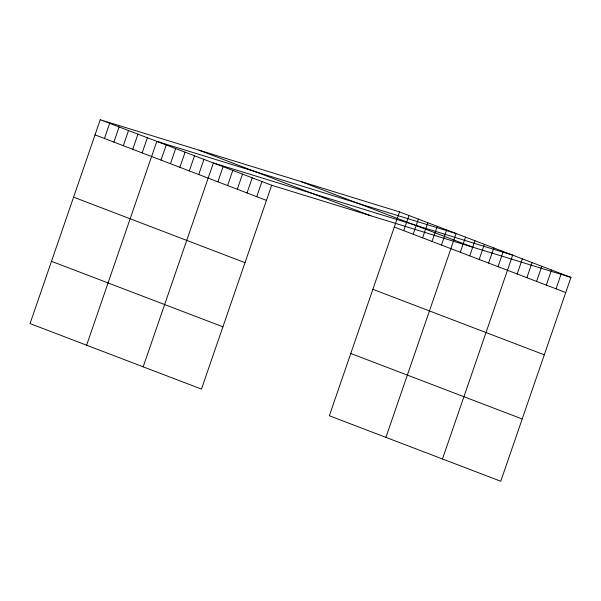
<?xml version="1.0" encoding="UTF-8"?>
<svg xmlns="http://www.w3.org/2000/svg" width="601" height="601" viewBox="0 0 601 601"><rect width="100%" height="100%" fill="white"/><g stroke="black" fill="none" stroke-linecap="round" stroke-linejoin="round"><path stroke-width="0.9" d="M100.239 119.749L30.05 323.593L201.47 389.095L271.66 185.251L100.239 119.749L399.53 211.905L570.95 277.407L500.761 481.251L329.34 415.749L399.53 211.905M104.454 138.485L109.667 123.355M113.882 142.091L119.096 126.954M123.31 145.69L128.524 130.56M132.738 149.296L137.952 134.158M142.167 152.894L147.38 137.764M86.619 345.207L156.808 141.363L456.099 233.519L385.91 437.363M161.023 160.106L166.237 144.969M170.451 163.705L175.665 148.575M179.879 167.311L185.093 152.173M189.307 170.909L194.521 155.779M198.736 174.515L203.949 159.378M143.188 366.828L213.378 162.984L512.668 255.14L442.479 458.976M217.878 181.825L223.091 166.695M227.591 185.536L232.805 170.406M237.305 189.255L242.519 174.117M247.026 192.966L252.232 177.828M256.74 196.677L261.946 181.54M403.744 230.641L408.958 215.511M413.172 234.247L418.386 219.11M422.601 237.846L427.814 222.716M432.029 241.452L437.243 226.314M441.457 245.05L446.671 229.92M460.313 252.255L465.527 237.125M469.742 255.861L474.955 240.723M479.17 259.459L484.383 244.329M488.598 263.065L493.812 247.928M498.026 266.671L503.24 251.534M517.168 273.981L522.382 258.851M526.882 277.692L532.095 262.562M536.595 281.403L541.809 266.273M546.309 285.114L551.523 269.984M556.023 288.833L561.236 273.695M271.66 185.251L570.95 277.407M300.763 181.494L472.183 246.996M199.006 150.16L370.426 215.661M394.316 227.043L565.736 292.544M95.026 134.887L266.453 200.388M372.875 289.314L544.296 354.815M73.585 197.158L245.005 262.66M350.781 353.471L522.201 418.98M51.491 261.322L222.918 326.824"/></g></svg>
